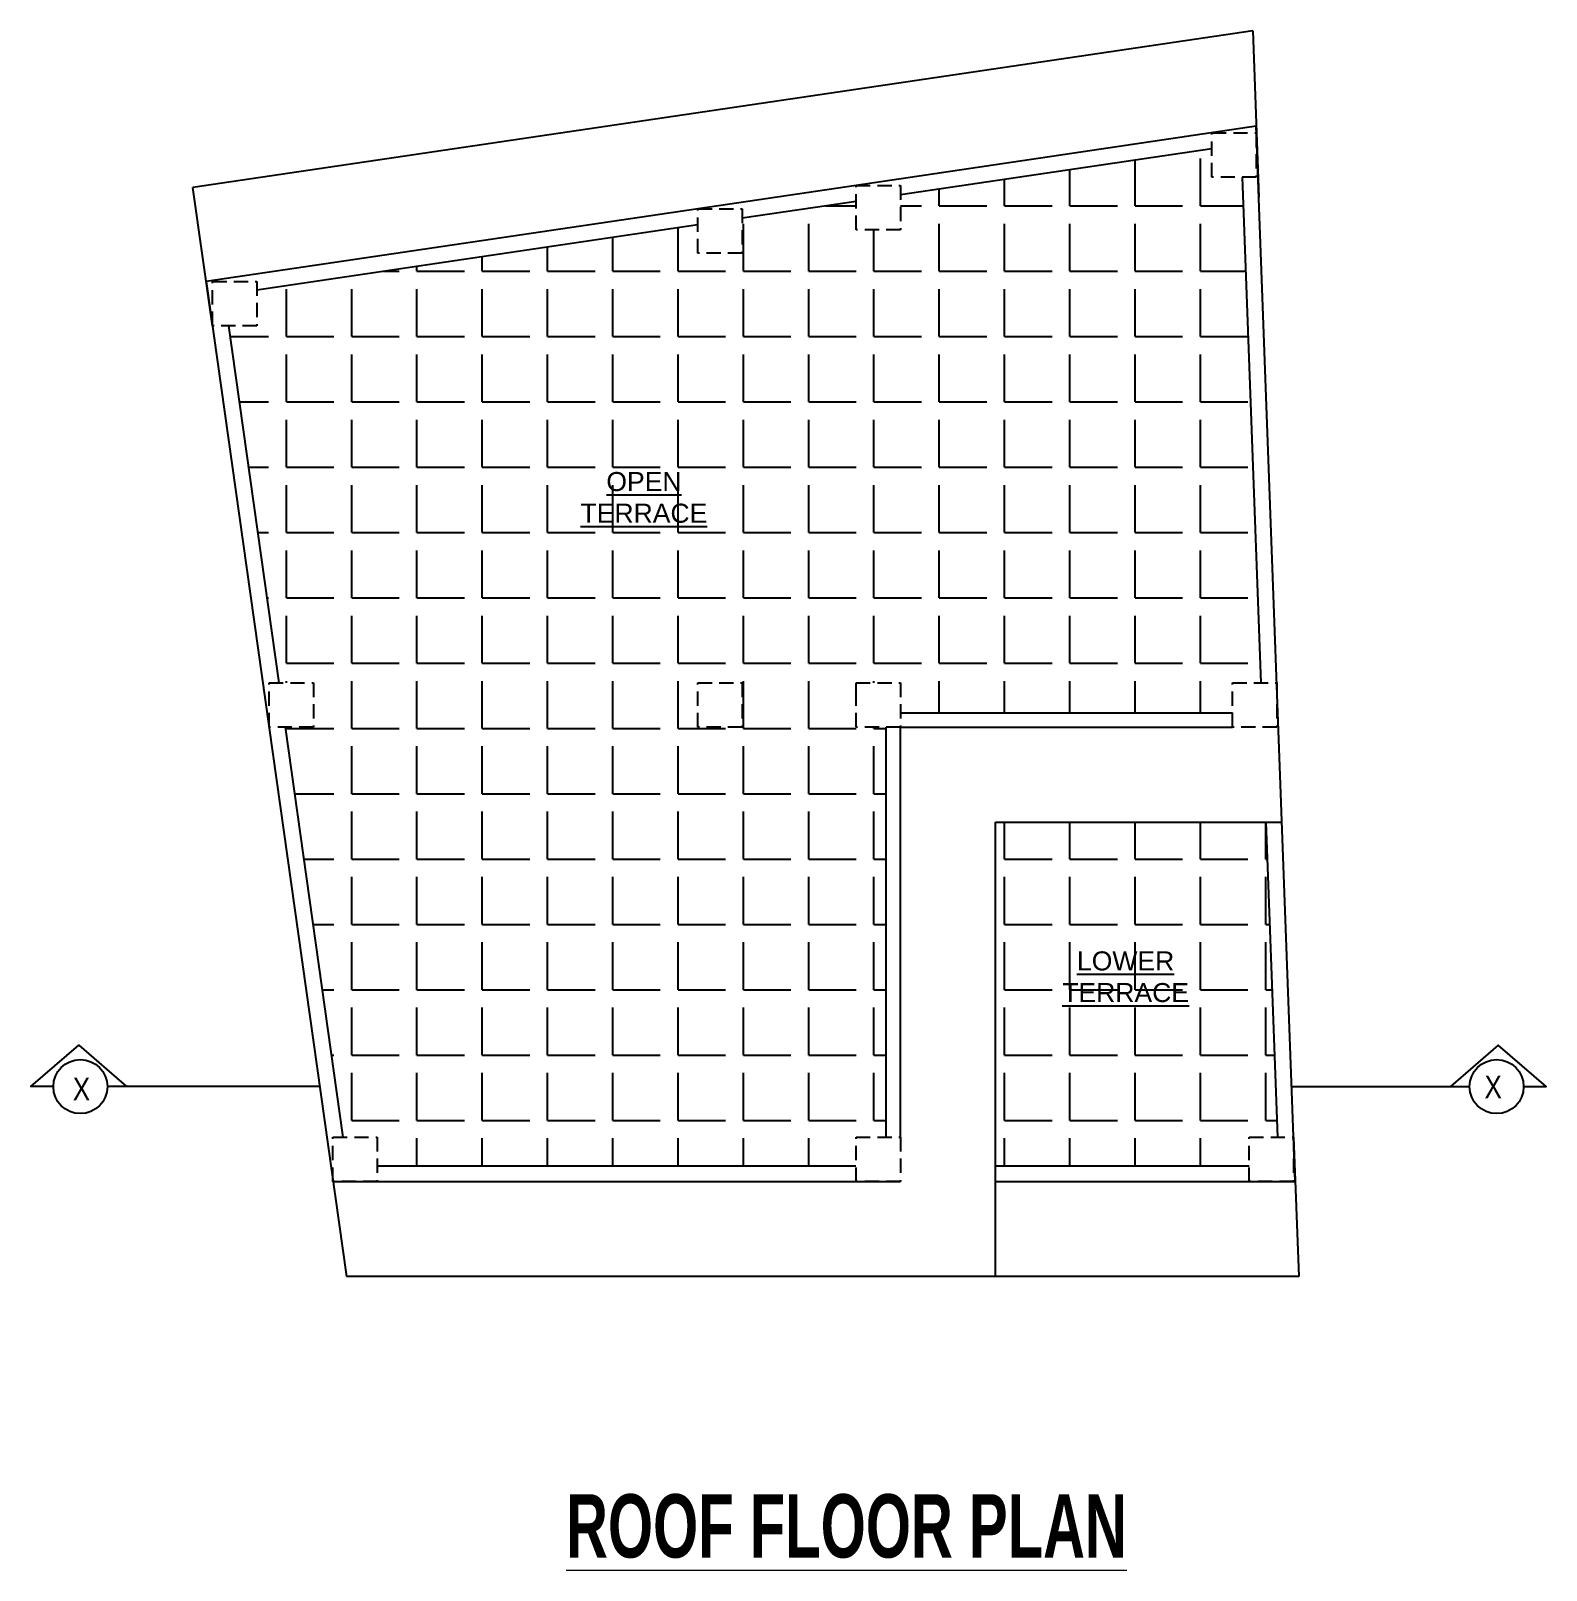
# Model space of a CAD drawing. Header units: inches. Extents: x -5142662 to -4941318, y -3361958 to -3160563.
# Drawn here: x -5006181.3 to -5005702.6, y -3260891.4 to -3260405.3 of the extents above; entities that cross this region are included whole.
import ezdxf

# ---------------------------------------------------------------- set-up
doc = ezdxf.new("R2010")
doc.units = ezdxf.units.IN
doc.header["$LTSCALE"] = 2
doc.header["$MEASUREMENT"] = 0
doc.linetypes.add('HIDDEN', pattern=[0.375, 0.25, -0.125])
doc.layers.get('0').update_dxf_attribs({"linetype": 'CONTINUOUS'})
doc.layers.add('A-Hatch', color=7, linetype='CONTINUOUS')
doc.layers.add('TEXT', color=181, linetype='CONTINUOUS', lineweight=25)
doc.layers.add('Text-100.w', color=254, linetype='CONTINUOUS', lineweight=9)
doc.styles.add('ARAIL', font='ARIALN.TTF')
doc.styles.add('Arial', font='arial.ttf', dxfattribs={"width": 0.8, "height": 12})
doc.styles.add('arial.', font='arial.ttf')
pattern_1 = [(0, (1731.94, 1754.387), (0, 20.625), [15, -5.625]), (90, (1731.94, 1754.387), (-20.625, 1e-15), [15, -5.625])]

msp = doc.modelspace()

# ---------------------------------------------------------------- hatches: boundary and pattern name
at = {"layer": 'A-Hatch', "ltscale": 0.5}
h = msp.add_hatch(dxfattribs=at)
h.set_pattern_fill('ANGLE', color=256, scale=75)
h.set_pattern_definition(pattern_1)
h.paths.add_polyline_path([(-5005911.09, -3260625.18), (-5005920.59, -3260625.18), (-5005920.59, -3260611.18), (-5005906.59, -3260611.18), (-5005906.59, -3260620.68), (-5005801.66, -3260620.68), (-5005801.66, -3260611.18), (-5005792.66, -3260611.18), (-5005798.56, -3260451.5), (-5005808.15, -3260451.5), (-5005808.15, -3260442.55), (-5005906.59, -3260457.1), (-5005906.59, -3260468.11), (-5005920.59, -3260468.11), (-5005920.59, -3260459.17), (-5005956.59, -3260464.49), (-5005956.59, -3260475.5), (-5005970.59, -3260475.5), (-5005970.59, -3260466.55), (-5006109.9, -3260487.13), (-5006109.9, -3260498.44), (-5006118.85, -3260498.44), (-5006102.97, -3260611.18), (-5006092.04, -3260611.18), (-5006092.04, -3260625.18), (-5006100.99, -3260625.18), (-5006082.75, -3260754.68), (-5006071.83, -3260754.68), (-5006071.83, -3260763.68), (-5005920.59, -3260763.68), (-5005920.59, -3260754.68), (-5005911.09, -3260754.68)])
h.paths.add_polyline_path([(-5005970.59, -3260625.18), (-5005970.59, -3260611.18), (-5005956.59, -3260611.18), (-5005956.59, -3260625.18)], flags=16)
h.paths.add_polyline_path([(-5006009, -3260563.43), (-5005965.95, -3260563.43), (-5005965.95, -3260540.96), (-5006009, -3260540.96)], flags=24)
h = msp.add_hatch(dxfattribs=at)
h.set_pattern_fill('ANGLE', color=256, scale=75)
h.set_pattern_definition(pattern_1)
h.paths.add_polyline_path([(-5005791.04, -3260655.18), (-5005876.59, -3260655.18), (-5005876.59, -3260763.68), (-5005796.36, -3260763.68), (-5005796.36, -3260754.68), (-5005787.37, -3260754.68)])
h.paths.add_polyline_path([(-5005856.83, -3260714.81), (-5005813.78, -3260714.81), (-5005813.78, -3260692.34), (-5005856.83, -3260692.34)], flags=24)

# ---------------------------------------------------------------- linework, layer by layer
at = {"ltscale": 0.5}
for p, q in [((-5005795.26, -3260405.27), (-5006130.06, -3260454.73)), ((-5005795.26, -3260405.27), (-5005793.32, -3260457.84)), ((-5005794.15, -3260435.43), (-5005920.59, -3260454.11)), ((-5005781.85, -3260768.68), (-5005794.15, -3260435.43)), ((-5005808.15, -3260442.55), (-5005906.59, -3260457.1)), ((-5006123.9, -3260498.44), (-5006130.06, -3260454.73)), ((-5005920.59, -3260454.11), (-5006125.87, -3260484.44)), ((-5005792.66, -3260611.18), (-5005798.56, -3260451.5)), ((-5005920.59, -3260459.17), (-5005956.59, -3260464.49)), ((-5005970.59, -3260466.55), (-5006109.9, -3260487.13)), ((-5006125.87, -3260484.44), (-5006081.6, -3260798.68)), ((-5006118.85, -3260498.44), (-5006102.97, -3260611.18)), ((-5005920.59, -3260615.68), (-5005920.59, -3260611.18)), ((-5005906.59, -3260620.68), (-5005801.66, -3260620.68)), ((-5006100.99, -3260625.18), (-5006082.75, -3260754.68)), ((-5005911.09, -3260754.68), (-5005911.09, -3260625.18)), ((-5005906.59, -3260625.18), (-5005801.66, -3260625.18)), ((-5005906.59, -3260754.68), (-5005906.59, -3260625.18)), ((-5005876.59, -3260655.18), (-5005786.04, -3260655.18)), ((-5005876.59, -3260798.68), (-5005876.59, -3260655.18)), ((-5005787.37, -3260754.68), (-5005791.04, -3260655.18)), ((-5005782.36, -3260754.68), (-5005780.74, -3260798.68)), ((-5006071.83, -3260763.68), (-5005920.64, -3260763.68)), ((-5005876.59, -3260763.68), (-5005796.36, -3260763.68)), ((-5006085.83, -3260768.68), (-5006071.83, -3260768.68)), ((-5006071.83, -3260768.68), (-5005920.64, -3260768.68)), ((-5005920.59, -3260768.68), (-5005906.59, -3260768.68)), ((-5005876.59, -3260768.68), (-5005781.85, -3260768.68)), ((-5005780.74, -3260798.68), (-5006081.6, -3260798.68))]:
    msp.add_line(p, q, dxfattribs=at)
at = {"linetype": 'HIDDEN', "ltscale": 9}
for points in [[(-5005808.15, -3260437.5), (-5005794.15, -3260437.5), (-5005794.15, -3260451.5), (-5005808.15, -3260451.5)], [(-5005920.59, -3260454.11), (-5005906.59, -3260454.11), (-5005906.59, -3260468.11), (-5005920.59, -3260468.11)], [(-5005970.59, -3260461.5), (-5005956.59, -3260461.5), (-5005956.59, -3260475.5), (-5005970.59, -3260475.5)], [(-5006123.9, -3260484.44), (-5006109.9, -3260484.44), (-5006109.9, -3260498.44), (-5006123.9, -3260498.44)], [(-5006106.04, -3260611.18), (-5006092.04, -3260611.18), (-5006092.04, -3260625.18), (-5006106.04, -3260625.18)], [(-5005970.59, -3260611.18), (-5005956.59, -3260611.18), (-5005956.59, -3260625.18), (-5005970.59, -3260625.18)], [(-5005920.59, -3260611.18), (-5005906.59, -3260611.18), (-5005906.59, -3260625.18), (-5005920.59, -3260625.18)], [(-5005801.66, -3260611.18), (-5005787.66, -3260611.18), (-5005787.66, -3260625.18), (-5005801.66, -3260625.18)], [(-5006085.83, -3260754.68), (-5006071.83, -3260754.68), (-5006071.83, -3260768.68), (-5006085.83, -3260768.68)], [(-5005920.59, -3260754.68), (-5005906.59, -3260754.68), (-5005906.59, -3260768.68), (-5005920.59, -3260768.68)], [(-5005796.36, -3260754.68), (-5005782.36, -3260754.68), (-5005782.36, -3260768.68), (-5005796.36, -3260768.68)]]:
    msp.add_lwpolyline(points, close=True, dxfattribs=at)
at = {"layer": 'TEXT'}
for points in [[(-5006174.16, -3260738.68), (-5006181.3, -3260738.68), (-5006166.16, -3260725.6), (-5006151.02, -3260738.68)], [(-5005709.7, -3260738.68), (-5005702.56, -3260738.68), (-5005717.7, -3260725.6), (-5005732.84, -3260738.68)], [(-5006090.05, -3260738.68), (-5006157.09, -3260738.68)], [(-5005782.95, -3260738.68), (-5005726.77, -3260738.68)]]:
    msp.add_lwpolyline(points, dxfattribs=at)
for centre in [(-5006165.63, -3260738.68), (-5005718.23, -3260738.68)]:
    msp.add_circle(centre, 8.53, dxfattribs=at)

# ---------------------------------------------------------------- texts
at = {"layer": 'TEXT', "lineweight": -2, "char_height": 6, "width": 127.5059, "attachment_point": 5, "style": 'arial.'}
for s, insert in [('{\\LOPEN\\PTERRACE}', (-5005987.6, -3260552.65)), ('{\\LLOWER\\PTERRACE}', (-5005835.43, -3260704.03))]:
    msp.add_mtext(s, dxfattribs=dict(at, insert=insert))
at = {"layer": 'TEXT', "char_height": 7.2, "style": 'ARAIL'}
for insert, attachment_point in [((-5006162.54, -3260735.84), 3), ((-5005722.07, -3260735.18), 1)]:
    msp.add_mtext_dynamic_manual_height_columns('X', width=125.4648, gutter_width=90, heights=[0], dxfattribs=dict(at, insert=insert, attachment_point=attachment_point))
at = {"layer": 'Text-100.w', "insert": (-5005923.63, -3260867.4), "char_height": 20, "width": 569.1024, "attachment_point": 2, "style": 'Arial'}
msp.add_mtext('\\A1;{\\fArial Narrow|b1|i0|c0|p34;\\LROOF FLOOR PLAN}', dxfattribs=at)

doc.saveas('drawing.dxf')
